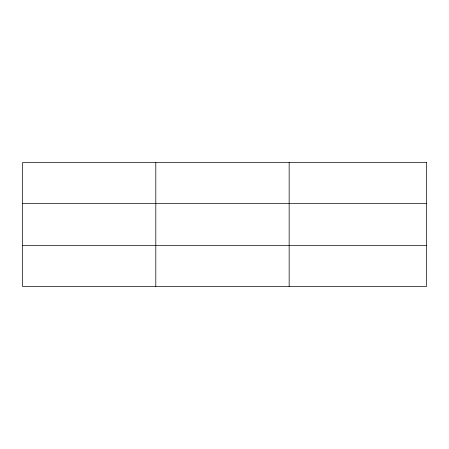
<?xml version="1.0" encoding="UTF-8"?>
<svg xmlns="http://www.w3.org/2000/svg" width="449" height="449" viewBox="0 0 449 449"><rect width="100%" height="100%" fill="white"/><g stroke="black" fill="none" stroke-linecap="round" stroke-linejoin="round"><path stroke-width="0.67" d="M155.803 286.417L155.803 162.583M289.156 286.417L289.156 162.583M22.45 203.448L426.55 203.448M22.45 245.552L426.55 245.552M426.55 162.583L426.55 286.417L22.45 286.417L22.45 162.583L426.55 162.583"/></g></svg>
